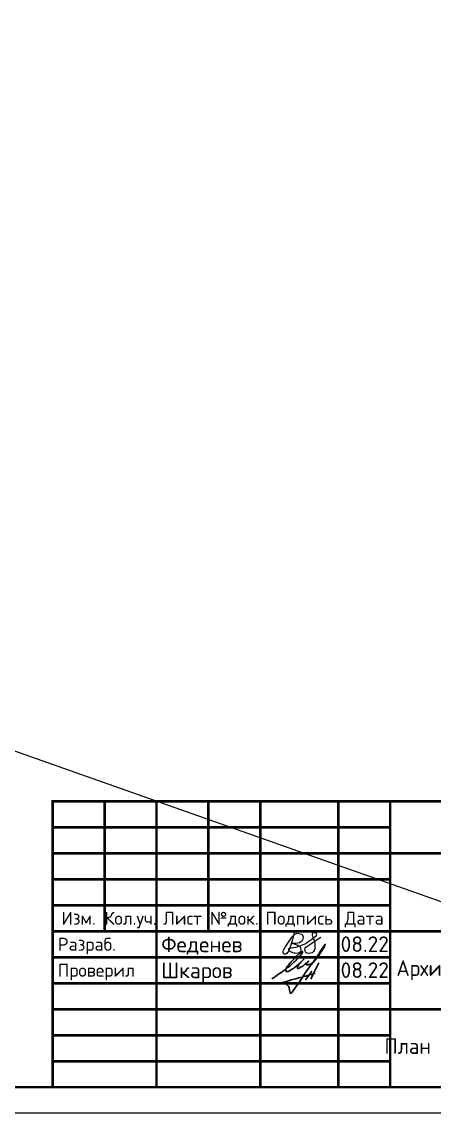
# Model space of a CAD drawing. Header units: millimetres. Extents: x 1601 to 14530, y 1157 to 3820.
# Drawn here: x 12406.7 to 12486.1, y 2831 to 3041 of the extents above; entities that cross this region are included whole.
import ezdxf
from ezdxf.enums import TextEntityAlignment as Align

# ---------------------------------------------------------------- set-up
doc = ezdxf.new("R2010")
doc.units = ezdxf.units.MM
doc.layers.add('Размерный', color=4, linetype='Continuous', lineweight=30)
doc.layers.add('рамка', color=7, linetype='Continuous')
doc.styles.add('-ISOCPEUR-', font='isocpeur.TTF')
doc.styles.add('GOST', font='GOST Common.ttf')

# ---------------------------------------------------------------- blocks, each defined once
blk = doc.blocks.new('подпись')
at = {"lineweight": 30}
for points in [[(-0.82, -1.23), (-0.21, -0.8), (0.43, -0.36), (0.86, -0.08), (1.32, 0.25), (2, 0.77), (2.8, 1.4), (3.27, 1.83), (3.84, 2.36), (4.46, 3.07), (5.01, 3.73), (5.08, 3.95), (5.01, 4.03), (4.91, 4), (4.76, 3.88), (4.33, 3.49), (3.4, 2.58), (2.34, 1.43), (1.83, 0.48), (1.87, 0.23), (1.99, 0.16), (2.17, 0.16), (2.41, 0.25), (3.02, 0.6), (3.71, 1.09), (4.34, 1.62), (5.32, 2.55), (4.75, 1.98), (4.27, 1.36), (4.08, 1.05), (4.07, 0.85), (4.11, 0.78), (4.25, 0.78), (4.42, 0.84), (4.78, 1.05), (5.16, 1.3), (5.47, 1.51), (5.72, 1.73), (6.05, 1.99), (6.23, 2.18), (5.94, 1.88), (5.8, 1.63), (5.8, 1.5), (5.89, 1.44), (6.13, 1.46), (6.57, 1.6), (6.9, 1.79), (7.5, 2.39), (8.04, 3.08), (8.61, 3.92), (9.15, 4.76), (9.43, 5.33), (8, 3.26), (6.29, 0.88), (3.58, -3.07), (3.05, -3.8), (2.85, -4.05), (2.49, -2.98), (2.12, -2.39), (1.3, -1.96), (1.02, -2.03), (2.91, -1.44), (4.7, -0.96), (7.51, -0.15)], [(6.86, 0.23), (5.67, -1.43)], [(8.19, 1.85), (6.68, -1.27)]]:
    blk.add_spline(points, degree=3, dxfattribs=at)
blk = doc.blocks.new('Подпись Леха')
at = {"layer": 'рамка'}
blk.add_blockref('подпись', (2.7, 0.11), dxfattribs=at)

msp = doc.modelspace()

# ---------------------------------------------------------------- linework, layer by layer
msp.add_line((11413.6464, 3250.9949), (12602.6464, 2830.9949))
msp.add_lwpolyline([(11413.6464, 3250.9949), (12602.6464, 3250.9949), (12602.6464, 2830.9949), (11413.6464, 2830.9949)], close=True)
at = {"const_width": 0.5}
msp.add_lwpolyline([(11433.6464, 3245.9949), (12597.6464, 3245.9949), (12597.6464, 2835.9949), (11433.6464, 2835.9949)], close=True, dxfattribs=at)
for points in [[(12412.6464, 2835.9949), (12412.6464, 2890.9949), (12597.6464, 2890.9949)], [(12422.6464, 2890.9949), (12422.6464, 2865.9949)], [(12432.6464, 2890.9949), (12432.6464, 2835.9949)], [(12442.6464, 2890.9949), (12442.6464, 2865.9949)], [(12452.6464, 2890.9949), (12452.6464, 2835.9949)], [(12467.6464, 2890.9949), (12467.6464, 2835.9949)], [(12477.6464, 2890.9949), (12477.6464, 2835.9949)], [(12412.6464, 2885.9949), (12477.6464, 2885.9949)], [(12412.6464, 2880.9949), (12477.6464, 2880.9949)], [(12477.6464, 2880.9949), (12597.6464, 2880.9949)], [(12412.6464, 2875.9949), (12477.6464, 2875.9949)], [(12412.6464, 2870.9949), (12477.6464, 2870.9949)], [(12412.6464, 2865.9949), (12597.6464, 2865.9949)], [(12412.6464, 2860.9949), (12477.6464, 2860.9949)], [(12412.6464, 2855.9949), (12477.6464, 2855.9949)], [(12412.6464, 2850.9949), (12477.6464, 2850.9949)], [(12477.6464, 2850.9949), (12597.6464, 2850.9949)], [(12412.6464, 2845.9949), (12477.6464, 2845.9949)], [(12412.6464, 2840.9949), (12477.6464, 2840.9949)]]:
    msp.add_lwpolyline(points, dxfattribs=at)
msp.add_lwpolyline([(12459.1621, 2865.7886), (12459.0619, 2865.267), (12458.8533, 2864.4099), (12458.5365, 2863.3288), (12458.0725, 2862.1683), (12457.7537, 2861.6974), (12457.5602, 2861.5982), (12457.3664, 2861.574), (12457.1776, 2861.5982), (12457.0807, 2861.7095), (12457.0322, 2861.8934), (12457.0371, 2862.1016), (12457.134, 2862.363), (12457.4373, 2862.9226), (12458.7112, 2864.8369), (12459.2077, 2865.4106), (12459.6576, 2865.6045), (12460.0378, 2865.5967), (12460.604, 2865.4339), (12460.8678, 2864.961), (12460.8445, 2864.5733), (12460.7873, 2864.3103), (12460.6708, 2864.126), (12460.467, 2863.9417), (12460.1563, 2863.7864), (12459.7972, 2863.6846), (12459.4865, 2863.6264), (12459.2196, 2863.6361), (12458.9623, 2863.6454), (12458.7246, 2863.7573), (12458.667, 2863.7742), (12458.9229, 2863.664), (12459.1299, 2863.5748), (12459.3216, 2863.5068), (12459.6417, 2863.4154), (12459.8673, 2863.3087), (12460.077, 2863.2096), (12460.2149, 2863.1137), (12460.3664, 2862.8431), (12460.3899, 2862.5932), (12460.4131, 2862.3455), (12460.3585, 2862.1013), (12460.1632, 2861.8826), (12459.921, 2861.7733), (12459.6241, 2861.742), (12459.335, 2861.7577), (12459.0914, 2861.7708), (12458.8662, 2861.8748), (12458.6279, 2861.9848), (12458.4446, 2862.0694), (12458.3349, 2862.1715), (12458.1963, 2862.3005), (12458.1122, 2862.5115), (12458.1171, 2862.7021), (12458.2295, 2862.7656), (12458.5619, 2862.7998), (12459.0623, 2862.8513), (12459.4712, 2862.9366), (12459.7642, 2862.9977), (12460.0138, 2863.1076), (12460.4489, 2863.2639), (12460.9231, 2863.4251), (12461.2848, 2863.5962), (12461.4855, 2863.7382), (12461.7837, 2863.9493), (12462.1824, 2864.2315), (12462.5658, 2864.5029), (12462.8634, 2864.7135), (12463.2278, 2864.9715), (12463.4821, 2865.1515), (12463.5348, 2865.3954), (12463.48, 2865.5987), (12463.308, 2865.7081), (12463.0577, 2865.7238), (12462.8073, 2865.6925), (12462.6558, 2865.5995), (12462.602, 2865.4185), (12462.6314, 2865.218), (12462.7048, 2864.9979), (12462.881, 2864.6017), (12463.0718, 2864.054), (12463.1207, 2863.7899), (12463.1354, 2863.472), (12463.152, 2862.7352), (12463.105, 2862.3983), (12462.8621, 2862.0771), (12462.6191, 2861.8656), (12462.3056, 2861.7716), (12461.9608, 2861.7247), (12461.6551, 2861.7638), (12461.4199, 2861.9127), (12461.2945, 2862.1712), (12461.224, 2862.4688), (12461.2632, 2862.7508), (12461.4278, 2862.9701), (12462.5721, 2863.7065), (12463.0031, 2864.012), (12463.8105, 2864.5368), (12464.2845, 2864.845)])

# ---------------------------------------------------------------- block references
msp.add_blockref('Подпись Леха', (12453.0023, 2857.9637))

# ---------------------------------------------------------------- texts
at = {"style": '-ISOCPEUR-'}
for s, p in [('Изм.', (12417.6464, 2868.4949)), ('Кол.уч.', (12427.6464, 2868.4949)), ('Лист', (12437.6464, 2868.4949)), ('№док.', (12447.6464, 2868.4949)), ('Подпись', (12460.1464, 2868.4949)), ('Дата', (12472.6464, 2868.4949))]:
    msp.add_text(s, height=2.5, dxfattribs=at).set_placement(p, align=Align.MIDDLE_CENTER)
for s, p in [('Разраб.', (12413.6464, 2863.4949)), ('Проверил', (12413.6464, 2858.4949))]:
    msp.add_text(s, height=2.5, dxfattribs=at).set_placement(p, align=Align.MIDDLE_LEFT)
at = {"char_height": 3, "width": 70, "attachment_point": 5, "style": 'GOST'}
for s, insert in [('Архитектурно-строительные решения', (12512.6464, 2858.4949)), ('План раскладки плит и лотков канала', (12512.6464, 2843.4949))]:
    msp.add_mtext(s, dxfattribs=dict(at, insert=insert))
at = {"layer": 'Размерный', "color": 0, "style": '-ISOCPEUR-'}
for s, p in [('Феденев', (12433.5515, 2861.9721)), ('08.22', (12468.102, 2862.0174)), ('Шкаров', (12433.5515, 2856.9721)), ('08.22', (12468.102, 2857.0174))]:
    msp.add_text(s, height=3, dxfattribs=at).set_placement(p)

doc.saveas('drawing.dxf')
